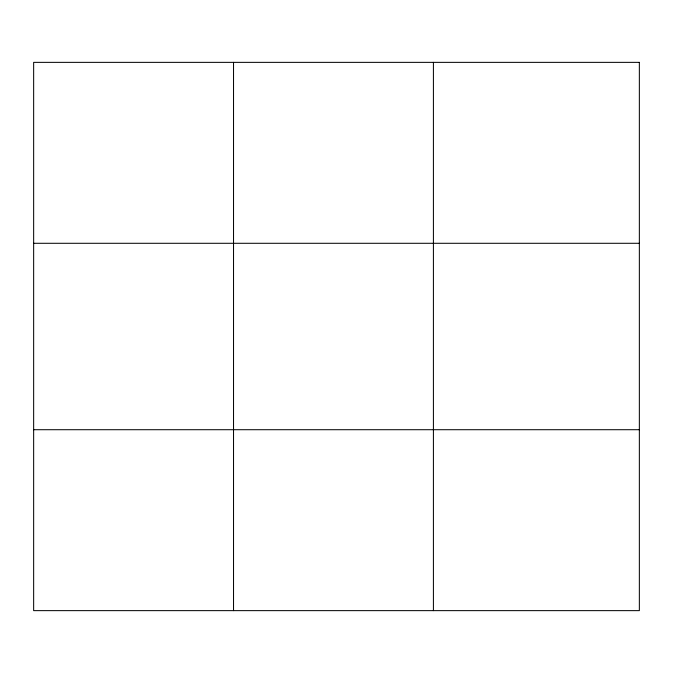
<?xml version="1.0" encoding="UTF-8"?>
<svg xmlns="http://www.w3.org/2000/svg" width="673" height="673" viewBox="0 0 673 673"><rect width="100%" height="100%" fill="white"/><g stroke="black" fill="none" stroke-linecap="round" stroke-linejoin="round"><path stroke-width="1.01" d="M233.531 610.638L233.531 62.362M433.412 610.638L433.412 62.362M33.65 243.29L639.35 243.29M33.65 429.711L639.35 429.711M639.35 62.362L639.35 610.638L33.65 610.638L33.65 62.362L639.35 62.362"/></g></svg>
